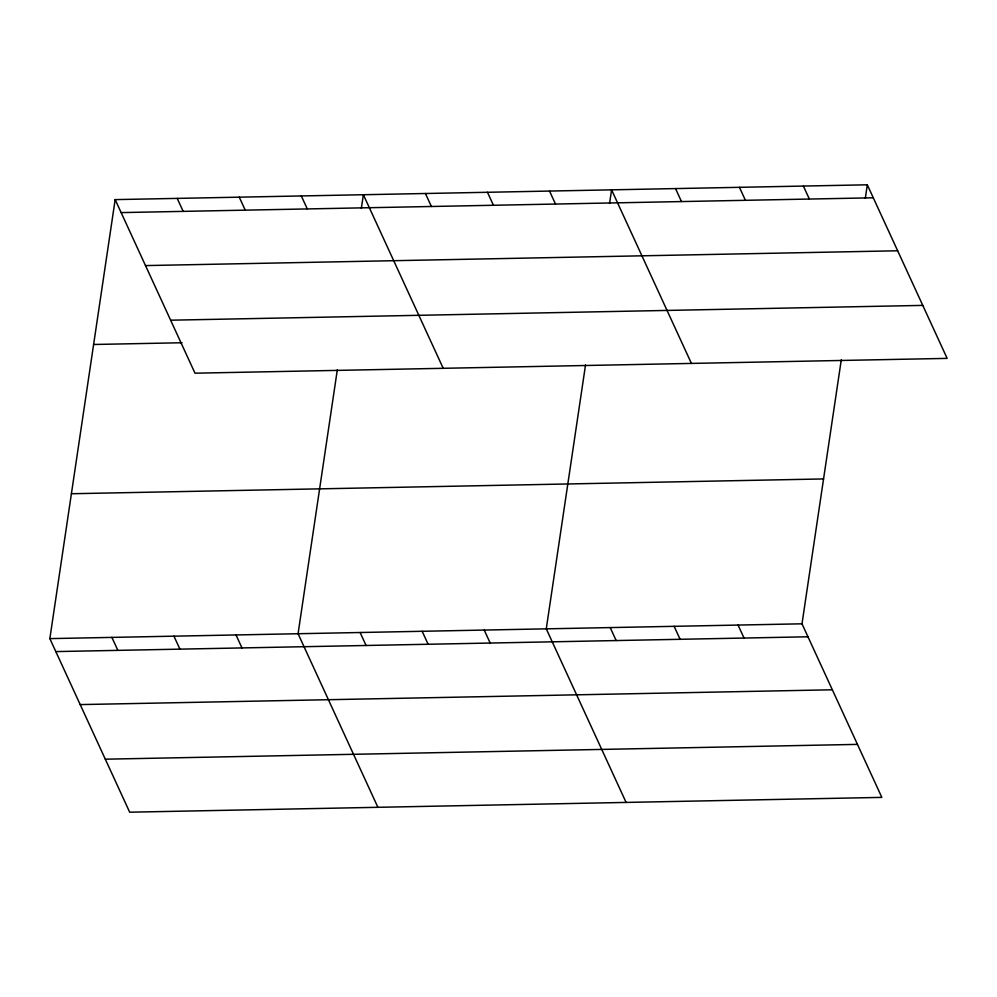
<?xml version="1.0" encoding="UTF-8"?>
<svg xmlns="http://www.w3.org/2000/svg" width="997" height="997" viewBox="0 0 997 997"><rect width="100%" height="100%" fill="white"/><g stroke="black" fill="none" stroke-linecap="round" stroke-linejoin="round"><path stroke-width="1.5" d="M841.281 359.83L801.999 623.81L881.834 797.388L129.685 812.194L49.85 638.616L115.166 199.612L867.315 184.806L947.15 358.384L195.001 373.19L115.166 199.612M337.335 369.75L298.066 633.731L377.9 807.308M361.35 208.311L363.369 194.727L443.204 368.304M585.538 364.865L546.269 628.845L626.104 802.423M609.566 203.425L611.585 189.841L691.419 363.419M865.296 198.391L867.315 184.806M121.136 212.598L873.285 197.792M145.512 265.588L897.661 250.783M170.624 320.199L922.773 305.394M93.606 344.488L182.027 342.744M71.398 493.739L823.559 478.934M49.85 638.616L801.999 623.81M55.82 651.589L807.969 636.784M80.196 704.592L832.345 689.787M105.308 759.191L857.457 744.385M803.383 186.065L809.352 199.051M739.45 187.324L745.42 200.31M675.517 188.583L681.487 201.568M549.534 191.063L555.503 204.036M738.067 625.069L744.036 638.043M487.471 192.284L493.44 205.257M674.134 626.328L680.104 639.301M425.42 193.505L431.389 206.491M610.201 627.587L616.171 640.56M301.318 195.948L307.288 208.934M484.218 630.067L490.188 643.04M239.268 197.169L245.237 210.155M422.167 631.288L428.137 644.261M177.217 198.391L183.186 211.376M360.116 632.509L366.086 645.483M236.002 634.952L241.972 647.925M173.952 636.173L179.921 649.147M111.901 637.395L117.87 650.368"/></g></svg>
